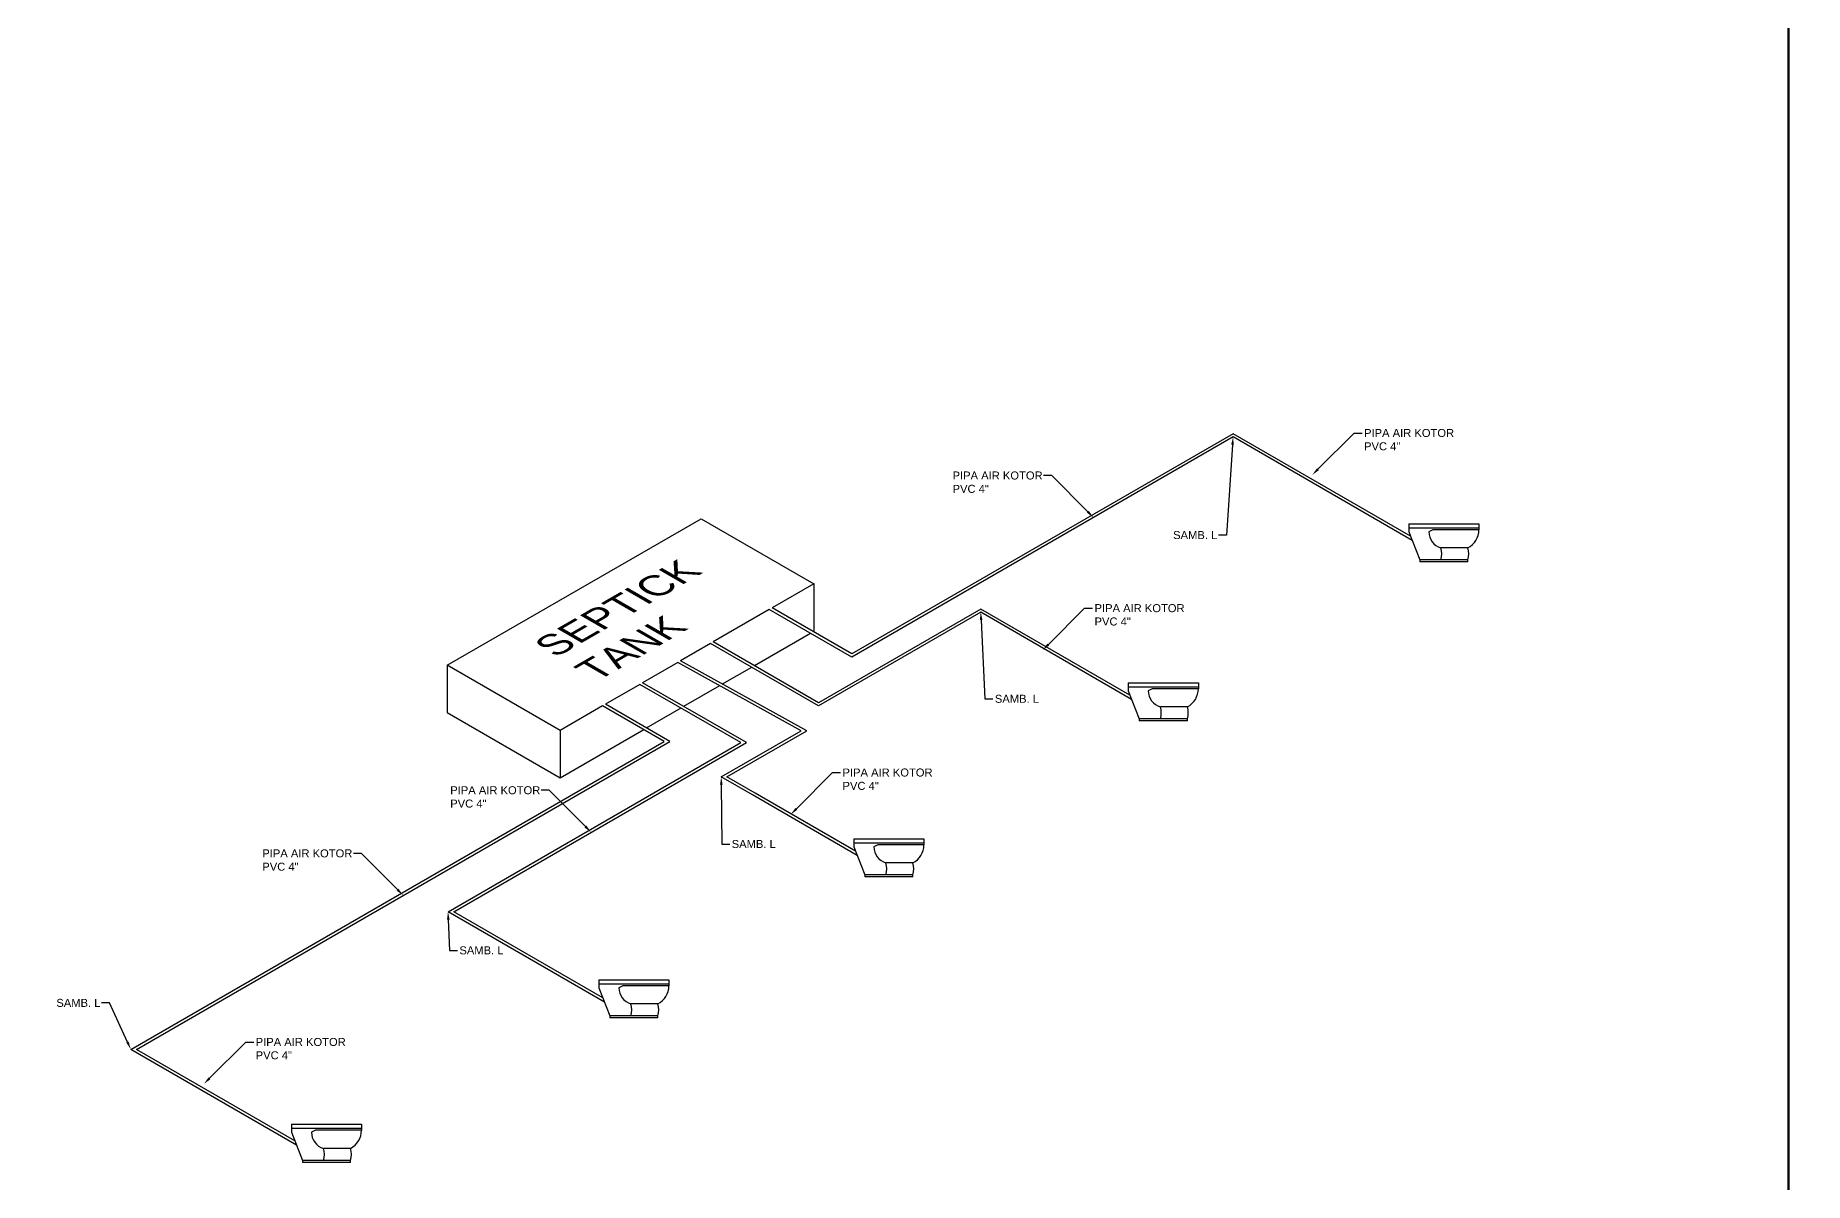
# Model space of a CAD drawing. Header units: centimetres. Extents: x -377343 to 693706, y 194584 to 813780.
# Drawn here: x 208695 to 210464, y 499133 to 500279 of the extents above; entities that cross this region are included whole.
import ezdxf
from ezdxf import colors
from ezdxf.entities.mleader import LeaderData, LeaderLine
from ezdxf.math import Vec2, Vec3

# ---------------------------------------------------------------- set-up
doc = ezdxf.new("R2010")
doc.units = ezdxf.units.CM
doc.layers.add('Layer1', color=7, linetype='Continuous')
doc.layers.add('PIPA', color=11, linetype='Continuous')
doc.layers.add('Legenda', color=252, linetype='Continuous', lineweight=20)
doc.styles.get("Standard").update_dxf_attribs({"font": 'arial.ttf'})

msp = doc.modelspace()

# ---------------------------------------------------------------- linework, layer by layer
at = {"layer": 'Legenda', "color": 1, "lineweight": 50}
msp.add_lwpolyline([(207076.794, 500582.743), (210447.487, 500582.743), (210447.487, 497779.182), (207076.794, 497779.182)], close=True, dxfattribs=at)
at = {"layer": 'PIPA'}
for p, q in [((210067.924, 499791.245, -381269.727), (210137.924, 499791.245, -381269.727)), ((210067.924, 499791.245, -381269.727), (210067.924, 499783.245, -381269.727)), ((210067.924, 499787.245, -381269.727), (210137.924, 499787.245, -381269.727)), ((210067.924, 499783.245, -381269.727), (210078.924, 499755.245, -381269.727)), ((210091.924, 499785.245, -381269.727), (210087.924, 499783.245, -381269.727)), ((210137.924, 499785.245, -381269.727), (210091.924, 499785.245, -381269.727)), ((210137.924, 499791.245, -381269.727), (210137.924, 499785.245, -381269.727)), ((210126.924, 499767.245, -381269.727), (210099.924, 499767.245, -381269.727)), ((210126.924, 499755.245, -381269.727), (210078.924, 499755.245, -381269.727)), ((210078.924, 499755.245, -381269.727), (210078.924, 499753.245, -381269.727)), ((210126.924, 499753.245, -381269.727), (210078.924, 499753.245, -381269.727)), ((210126.924, 499753.245, -381269.727), (210126.924, 499755.245, -381269.727)), ((209473.21, 499731.449, -381238.903), (209473.21, 499683.187, -381238.903)), ((209413.8, 499649.595, -381138.154), (209469.788, 499681.897, -381168.826)), ((209106.605, 499649.987, -381123.698), (209106.605, 499602.512, -381123.698)), ((209381.898, 499631.189, -381120.677), (209410.97, 499647.963, -381136.604)), ((209343.151, 499608.834, -381099.45), (209379.068, 499629.557, -381119.127)), ((209787.484, 499632.347, -381045.011), (209857.484, 499632.347, -381045.011)), ((209787.484, 499632.347, -381045.011), (209787.484, 499624.347, -381045.011)), ((209787.484, 499628.347, -381045.011), (209857.484, 499628.347, -381045.011)), ((209787.484, 499624.347, -381045.011), (209798.484, 499596.347, -381045.011)), ((209811.484, 499626.347, -381045.011), (209807.484, 499624.347, -381045.011)), ((209857.484, 499626.347, -381045.011), (209811.484, 499626.347, -381045.011)), ((209857.484, 499632.347, -381045.011), (209857.484, 499626.347, -381045.011)), ((209106.605, 499602.512, -381123.698), (209219.359, 499537.413, -381031.634)), ((209305.914, 499587.351, -381079.051), (209340.321, 499607.202, -381097.9)), ((209846.484, 499608.347, -381045.011), (209819.484, 499608.347, -381045.011)), ((209219.359, 499537.413, -381031.634), (209303.085, 499585.718, -381077.501)), ((209219.359, 499584.888, -381031.634), (209219.359, 499537.413, -381031.634)), ((209846.484, 499596.347, -381045.011), (209798.484, 499596.347, -381045.011)), ((209798.484, 499596.347, -381045.011), (209798.484, 499594.347, -381045.011)), ((209846.484, 499594.347, -381045.011), (209798.484, 499594.347, -381045.011)), ((209846.484, 499594.347, -381045.011), (209846.484, 499596.347, -381045.011)), ((209513.143, 499476.372, -380824.429), (209583.143, 499476.372, -380824.429)), ((209513.143, 499476.372, -380824.429), (209513.143, 499468.372, -380824.429)), ((209583.143, 499476.372, -380824.429), (209583.143, 499470.372, -380824.429)), ((209513.143, 499472.372, -380824.429), (209583.143, 499472.372, -380824.429)), ((209513.143, 499468.372, -380824.429), (209524.143, 499440.372, -380824.429)), ((209537.143, 499470.372, -380824.429), (209533.143, 499468.372, -380824.429)), ((209583.143, 499470.372, -380824.429), (209537.143, 499470.372, -380824.429)), ((209572.143, 499440.372, -380824.429), (209524.143, 499440.372, -380824.429)), ((209524.143, 499440.372, -380824.429), (209524.143, 499438.372, -380824.429)), ((209572.143, 499438.372, -380824.429), (209524.143, 499438.372, -380824.429)), ((209572.143, 499452.372, -380824.429), (209545.143, 499452.372, -380824.429)), ((209572.143, 499438.372, -380824.429), (209572.143, 499440.372, -380824.429)), ((209258.23, 499335.48, -380647.804), (209328.23, 499335.48, -380647.804)), ((209258.23, 499335.48, -380647.804), (209258.23, 499327.48, -380647.804)), ((209328.23, 499335.48, -380647.804), (209328.23, 499329.48, -380647.804)), ((209258.23, 499331.48, -380647.804), (209328.23, 499331.48, -380647.804)), ((209258.23, 499327.48, -380647.804), (209269.23, 499299.48, -380647.804)), ((209282.23, 499329.48, -380647.804), (209278.23, 499327.48, -380647.804)), ((209328.23, 499329.48, -380647.804), (209282.23, 499329.48, -380647.804)), ((209317.23, 499299.48, -380647.804), (209269.23, 499299.48, -380647.804)), ((209269.23, 499299.48, -380647.804), (209269.23, 499297.48, -380647.804)), ((209317.23, 499297.48, -380647.804), (209269.23, 499297.48, -380647.804)), ((209317.23, 499311.48, -380647.804), (209290.23, 499311.48, -380647.804)), ((209317.23, 499297.48, -380647.804), (209317.23, 499299.48, -380647.804)), ((208950.901, 499191.075, -380420.957), (209020.901, 499191.075, -380420.957)), ((208950.901, 499191.075, -380420.957), (208950.901, 499183.075, -380420.957)), ((209020.901, 499191.075, -380420.957), (209020.901, 499185.075, -380420.957)), ((208950.901, 499187.075, -380420.957), (209020.901, 499187.075, -380420.957)), ((208950.901, 499183.075, -380420.957), (208961.901, 499155.075, -380420.957)), ((208974.901, 499185.075, -380420.957), (208970.901, 499183.075, -380420.957)), ((209020.901, 499185.075, -380420.957), (208974.901, 499185.075, -380420.957)), ((209009.901, 499155.075, -380420.957), (208961.901, 499155.075, -380420.957)), ((208961.901, 499155.075, -380420.957), (208961.901, 499153.075, -380420.957)), ((209009.901, 499167.075, -380420.957), (208982.901, 499167.075, -380420.957)), ((209009.901, 499153.075, -380420.957), (209009.901, 499155.075, -380420.957)), ((209009.901, 499153.075, -380420.957), (208961.901, 499153.075, -380420.957))]:
    msp.add_line(p, q, dxfattribs=at)
at = {"layer": 'PIPA', "lineweight": 35, "extrusion": (0, 0.816497, 0.57735), "elevation": 193451.324}
msp.add_lwpolyline([(-421704.212, -325591.681), (-159560.265, -63447.734), (377343.333, -600351.331), (-158232.47, -1135927.133), (-693706.405, -600453.199), (-454216.825, -360963.619)], dxfattribs=at)
at = {"layer": 'PIPA', "extrusion": (0, 0.816497, 0.57735)}
for points, elevation in [([(-210069.581, -599882.756), (-209892.176, -600060.161), (-209510.99, -599678.975), (-209431.414, -599758.551)], 187920.637), ([(-210071.24, -599875.439), (-209892.176, -600054.504), (-209510.99, -599673.319), (-209428.586, -599755.723)], 187920.637), ([(-209261.941, -599589.078), (-209219.359, -599546.496), (-209106.605, -599659.25), (-209360.456, -599913.102), (-209473.21, -599800.347), (-209431.414, -599758.551)], 187920.637), ([(-209789.141, -599607.536), (-209639.939, -599756.738), (-209477.786, -599594.585), (-209372.617, -599699.754)], 187920.637), ([(-209428.586, -599755.723), (-209372.617, -599699.754)], 187920.637), ([(-209790.8, -599600.22), (-209639.939, -599751.081), (-209477.786, -599588.928), (-209369.789, -599696.926)], 187920.637), ([(-209369.789, -599696.926), (-209339.859, -599666.996)], 187920.637), ([(-209337.03, -599664.167), (-209301.993, -599629.13)], 187920.637), ([(-209516.46, -599330.063), (-209411.627, -599434.896), (-209380.553, -599465.97), (-209460.438, -599545.855), (-209337.03, -599664.167)], 187920.637), ([(-209514.8, -599337.38), (-209414.455, -599437.725), (-209386.21, -599465.97), (-209466.155, -599545.915), (-209339.798, -599667.054)], 187920.637), ([(-209262.071, -599083.719), (-209113.08, -599232.71), (-209405.746, -599525.376), (-209301.993, -599629.13)], 187920.637), ([(-209263.73, -599076.403), (-209107.423, -599232.71), (-209400.089, -599525.376), (-209299.164, -599626.301)], 187920.637), ([(-209299.164, -599626.301), (-209264.769, -599591.906)], 187920.637), ([(-208955.876, -598828.597), (-208790.275, -598994.199), (-209323.547, -599527.472), (-209261.941, -599589.078)], 187920.637), ([(-208954.217, -598835.914), (-208795.931, -598994.199), (-209329.204, -599527.472), (-209264.769, -599591.906)], 187920.637), ([(-208937.001, -596026.221), (-208883.786, -596079.436), (-208707.103, -595902.754), (-207194.793, -597415.064), (-207379.308, -597599.579)], 189298.815), ([(-208938.495, -596028.245), (-208883.786, -596082.954), (-208707.103, -595906.272), (-207198.311, -597415.064), (-207379.308, -597596.061), (-207460.197, -597515.173)], 189298.815)]:
    msp.add_lwpolyline(points, dxfattribs=dict(at, elevation=elevation))
at = {"layer": 'PIPA'}
for centre, radius, start, end in [((210104.591, 499783.245, -381269.727), 16.667, 180, 253.739795), ((210117.697, 499785.245, -381269.727), 20.227, 297.140869, 0), ((210081.671, 499761.245, -381269.727), 19.214, 341.803399, 18.196601), ((210108.671, 499761.245, -381269.727), 19.214, 341.803399, 18.196601), ((209824.151, 499624.347, -381045.011), 16.667, 180, 253.739795), ((209837.257, 499626.347, -381045.011), 20.227, 297.140869, 0), ((209801.231, 499602.347, -381045.011), 19.214, 341.803399, 18.196601), ((209828.231, 499602.347, -381045.011), 19.214, 341.803399, 18.196601), ((209549.81, 499468.372, -380824.429), 16.667, 180, 253.739795), ((209562.916, 499470.372, -380824.429), 20.227, 297.140869, 0), ((209526.891, 499446.372, -380824.429), 19.214, 341.803399, 18.196601), ((209553.891, 499446.372, -380824.429), 19.214, 341.803399, 18.196601), ((209294.897, 499327.48, -380647.804), 16.667, 180, 253.739795), ((209308.003, 499329.48, -380647.804), 20.227, 297.140869, 0), ((209271.977, 499305.48, -380647.804), 19.214, 341.803399, 18.196601), ((209298.977, 499305.48, -380647.804), 19.214, 341.803399, 18.196601), ((208987.567, 499183.075, -380420.957), 16.667, 180, 253.739795), ((209000.673, 499185.075, -380420.957), 20.227, 297.140869, 0), ((208964.648, 499161.075, -380420.957), 19.214, 341.803399, 18.196601), ((208991.648, 499161.075, -380420.957), 19.214, 341.803399, 18.196601)]:
    msp.add_arc(centre, radius, start, end, dxfattribs=at)

# ---------------------------------------------------------------- texts
at = {"layer": 'Layer1', "extrusion": (0, 0.816497, 0.57735), "insert": (209190.475, 499671.536, -381154.173), "char_height": 35, "attachment_point": 1, "text_direction": (0.707107, 0.408248, -0.57735)}
msp.add_mtext_dynamic_manual_height_columns('SEPTICK TANK', width=222.9384, gutter_width=12.5, heights=[0], dxfattribs=at)

# ---------------------------------------------------------------- leaders
at = {"layer": 'PIPA'}
ml = msp.add_multileader_mtext('Standard', dxfattribs=at)
ml.set_content('PIPA AIR KOTOR\\PPVC 4"', color=256)
ml.set_leader_properties()
ml.build(insert=Vec2(0, 0))
ml.multileader.update_dxf_attribs({"arrow_head_size": 8})
ctx = ml.context
ctx.base_point, ctx.char_height, ctx.arrow_head_size, ctx.plane_origin = Vec3(210021.139, 499881.965, -381144.976), 8, 8, Vec3(209971.378, 499840.109, -381144.976)
notes = []
notes.append((ctx, [(0, (1, 1, 0), (210013.139, 499881.965, -381144.976), (1, 0), 8, [(0, [(209971.378, 499840.109, -381144.976)], 0, [])])]))
ctx.mtext.insert, ctx.mtext.flow_direction = Vec3(210023.139, 499886.033, -381144.976), 5
ml = msp.add_multileader_mtext('Standard', dxfattribs=at)
ml.set_content('SAMB. L', color=256)
ml.set_leader_properties()
ml.build(insert=Vec2(0, 0))
ml.multileader.update_dxf_attribs({"arrow_head_size": 8})
ctx = ml.context
ctx.base_point, ctx.char_height, ctx.arrow_head_size, ctx.plane_origin = Vec3(209830.278, 499779.939, -381446.421), 8, 8, Vec3(209892.176, 499878.187, -381446.421)
notes.append((ctx, [(0, (1, 1, 0), (209885.476, 499779.939, -381446.421), (-1, 0), 8, [(0, [(209892.176, 499878.187, -381446.421)], 0, [])])]))
ctx.mtext.insert, ctx.mtext.flow_direction = Vec3(209832.278, 499784.007, -381446.421), 5
ml = msp.add_multileader_mtext('Standard', dxfattribs=at)
ml.set_content('PIPA AIR KOTOR\\PPVC 4"', color=256)
ml.set_leader_properties()
ml.build(insert=Vec2(0, 0))
ml.multileader.update_dxf_attribs({"arrow_head_size": 8})
ctx = ml.context
ctx.base_point, ctx.char_height, ctx.arrow_head_size, ctx.plane_origin = Vec3(209609.811, 499839.468, -381332.47), 8, 8, Vec3(209752.615, 499797.611, -381332.47)
notes.append((ctx, [(0, (1, 1, 0), (209710.854, 499839.468, -381332.47), (-1, 0), 8, [(0, [(209752.615, 499797.611, -381332.47)], 0, [])])]))
ctx.mtext.insert, ctx.mtext.flow_direction = Vec3(209611.811, 499843.536, -381332.47), 5
ml = msp.add_multileader_mtext('Standard', dxfattribs=at)
ml.set_content('PIPA AIR KOTOR\\PPVC 4"', color=256)
ml.set_leader_properties()
ml.build(insert=Vec2(0, 0))
ml.multileader.update_dxf_attribs({"arrow_head_size": 8})
ctx = ml.context
ctx.base_point, ctx.char_height, ctx.arrow_head_size, ctx.plane_origin = Vec3(209751.715, 499706.889, -381144.976), 8, 8, Vec3(209701.954, 499665.033, -381144.976)
notes.append((ctx, [(0, (1, 1, 0), (209743.715, 499706.889, -381144.976), (1, 0), 8, [(0, [(209701.954, 499665.033, -381144.976)], 0, [])])]))
ctx.mtext.insert, ctx.mtext.flow_direction = Vec3(209753.715, 499710.957, -381144.976), 5
ml = msp.add_multileader_mtext('Standard', dxfattribs=at)
ml.set_content('SAMB. L', color=256)
ml.set_leader_properties()
ml.build(insert=Vec2(0, 0))
ml.multileader.update_dxf_attribs({"arrow_head_size": 8})
ctx = ml.context
ctx.base_point, ctx.char_height, ctx.arrow_head_size, ctx.plane_origin = Vec3(209652.089, 499616.316, -381198.677), 8, 8, Vec3(209639.939, 499703.005, -381198.677)
notes.append((ctx, [(0, (1, 1, 0), (209644.089, 499616.316, -381198.677), (1, 0), 8, [(0, [(209639.939, 499703.005, -381198.677)], 0, [])])]))
ctx.mtext.insert, ctx.mtext.flow_direction = Vec3(209654.089, 499620.384, -381198.677), 5
ml = msp.add_multileader_mtext('Standard', dxfattribs=at)
ml.set_content('PIPA AIR KOTOR\\PPVC 4"', color=256)
ml.set_leader_properties()
ml.build(insert=Vec2(0, 0))
ml.multileader.update_dxf_attribs({"arrow_head_size": 8})
ctx = ml.context
ctx.base_point, ctx.char_height, ctx.arrow_head_size, ctx.plane_origin = Vec3(209499.772, 499542.615, -380876.166), 8, 8, Vec3(209450.01, 499500.759, -380876.166)
notes.append((ctx, [(0, (1, 1, 0), (209491.772, 499542.615, -380876.166), (1, 0), 8, [(0, [(209450.01, 499500.759, -380876.166)], 0, [])])]))
ctx.mtext.insert, ctx.mtext.flow_direction = Vec3(209501.772, 499546.683, -380876.166), 5
ml = msp.add_multileader_mtext('Standard', dxfattribs=at)
ml.set_content('PIPA AIR KOTOR\\PPVC 4"', color=256)
ml.set_leader_properties()
ml.build(insert=Vec2(0, 0))
ml.multileader.update_dxf_attribs({"arrow_head_size": 8})
ctx = ml.context
ctx.base_point, ctx.char_height, ctx.arrow_head_size, ctx.plane_origin = Vec3(209107.639, 499524.886, -380887.585), 8, 8, Vec3(209250.442, 499483.03, -380887.585)
notes.append((ctx, [(0, (1, 1, 0), (209208.681, 499524.886, -380887.585), (-1, 0), 8, [(0, [(209250.442, 499483.03, -380887.585)], 0, [])])]))
ctx.mtext.insert, ctx.mtext.flow_direction = Vec3(209109.639, 499528.954, -380887.585), 5
ml = msp.add_multileader_mtext('Standard', dxfattribs=at)
ml.set_content('SAMB. L', color=256)
ml.set_leader_properties()
ml.build(insert=Vec2(0, 0))
ml.multileader.update_dxf_attribs({"arrow_head_size": 8})
ctx = ml.context
ctx.base_point, ctx.char_height, ctx.arrow_head_size, ctx.plane_origin = Vec3(209388.974, 499471.196, -380965.885), 8, 8, Vec3(209380.553, 499538.396, -380965.885)
notes.append((ctx, [(0, (1, 1, 0), (209380.974, 499471.196, -380965.885), (1, 0), 8, [(0, [(209380.553, 499538.396, -380965.885)], 0, [])])]))
ctx.mtext.insert, ctx.mtext.flow_direction = Vec3(209390.974, 499475.264, -380965.885), 5
ml = msp.add_multileader_mtext('Standard', dxfattribs=at)
ml.set_content('PIPA AIR KOTOR\\PPVC 4"', color=256)
ml.set_leader_properties()
ml.build(insert=Vec2(0, 0))
ml.multileader.update_dxf_attribs({"arrow_head_size": 8})
ctx = ml.context
ctx.base_point, ctx.char_height, ctx.arrow_head_size, ctx.plane_origin = Vec3(208919.764, 499461.818), 8, 8, Vec3(209062.568, 499419.962)
notes.append((ctx, [(0, (1, 1, 0), (209020.806, 499461.818), (-1, 0), 8, [(0, [(209062.568, 499419.962)], 0, [])])]))
ctx.mtext.insert, ctx.mtext.flow_direction = Vec3(208921.764, 499465.886), 5
ml = msp.add_multileader_mtext('Standard', dxfattribs=at)
ml.set_content('SAMB. L', color=256)
ml.set_leader_properties()
ml.build(insert=Vec2(0, 0))
ml.multileader.update_dxf_attribs({"arrow_head_size": 8})
ctx = ml.context
ctx.base_point, ctx.char_height, ctx.arrow_head_size, ctx.plane_origin = Vec3(209116.786, 499364.862, -380775.429), 8, 8, Vec3(209107.423, 499403.723, -380775.429)
notes.append((ctx, [(0, (1, 1, 0), (209108.786, 499364.862, -380775.429), (1, 0), 8, [(0, [(209107.423, 499403.723, -380775.429)], 0, [])])]))
ctx.mtext.insert, ctx.mtext.flow_direction = Vec3(209118.786, 499368.931, -380775.429), 5
ml = msp.add_multileader_mtext('Standard', dxfattribs=at)
ml.set_content('SAMB. L', color=256)
ml.set_leader_properties()
ml.build(insert=Vec2(0, 0))
ml.multileader.update_dxf_attribs({"arrow_head_size": 8})
ctx = ml.context
ctx.base_point, ctx.char_height, ctx.arrow_head_size, ctx.plane_origin = Vec3(208713.875, 499312.397, -380580.685), 8, 8, Vec3(208790.275, 499266.019, -380580.685)
notes.append((ctx, [(0, (1, 1, 0), (208769.073, 499312.397, -380580.685), (-1, 0), 8, [(0, [(208790.275, 499266.019, -380580.685)], 0, [])])]))
ctx.mtext.insert, ctx.mtext.flow_direction = Vec3(208715.875, 499316.465, -380580.685), 5
ml = msp.add_multileader_mtext('Standard', dxfattribs=at)
ml.set_content('PIPA AIR KOTOR\\PPVC 4"', color=256)
ml.set_leader_properties()
ml.build(insert=Vec2(0, 0))
ml.multileader.update_dxf_attribs({"arrow_head_size": 8})
ctx = ml.context
ctx.base_point, ctx.char_height, ctx.arrow_head_size, ctx.plane_origin = Vec3(208913.152, 499273.321, -761029.011), 8, 8, Vec3(208863.391, 499231.465, -761029.011)
notes.append((ctx, [(0, (1, 1, 0), (208905.152, 499273.321, -761029.011), (1, 0), 8, [(0, [(208863.391, 499231.465, -761029.011)], 0, [])])]))
ctx.mtext.insert, ctx.mtext.flow_direction = Vec3(208915.152, 499277.389, -761029.011), 5
for ctx, leaders in notes:
    for number, flags, end, landing, length, lines in leaders:
        leader = LeaderData()
        leader.index, (leader.has_last_leader_line, leader.has_dogleg_vector, leader.attachment_direction) = number, flags
        leader.last_leader_point, leader.dogleg_vector, leader.dogleg_length = Vec3(end), Vec3(landing), length
        for number, points, colour, breaks in lines:
            line = LeaderLine()
            line.index, line.vertices, line.color, line.breaks = number, Vec3.list(points), colors.encode_raw_color(colour), breaks
            leader.lines.append(line)
        ctx.leaders.append(leader)

doc.saveas('drawing.dxf')
